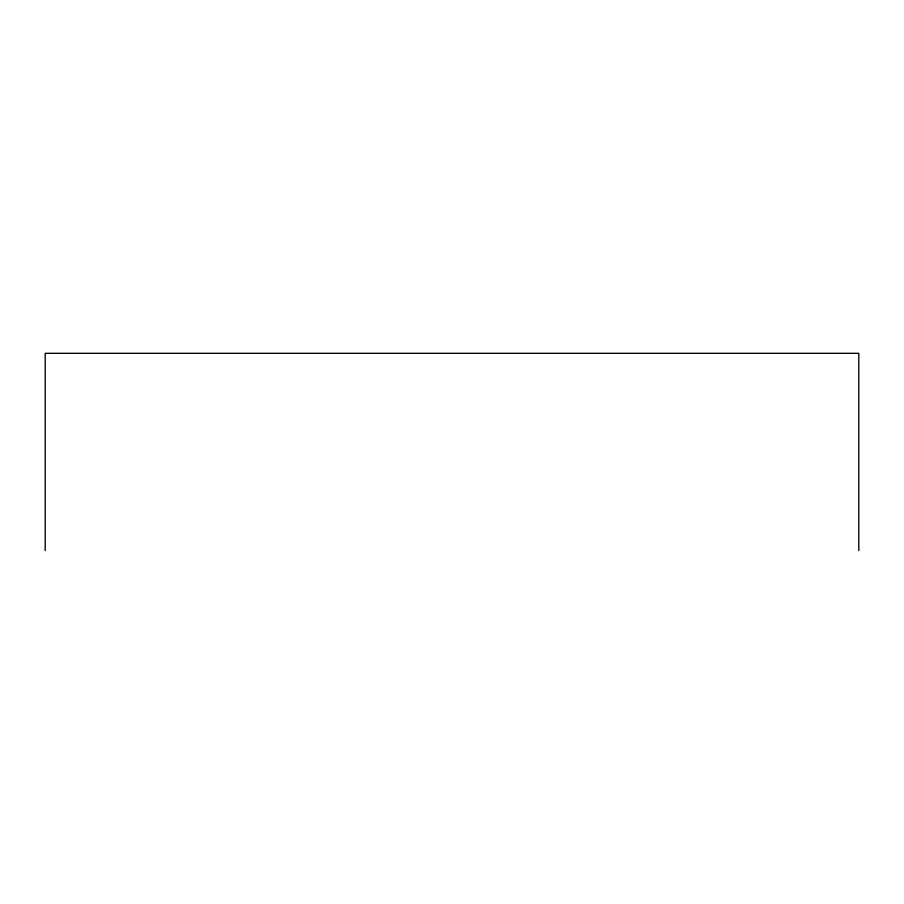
<?xml version="1.0" encoding="UTF-8"?>
<svg xmlns="http://www.w3.org/2000/svg" width="904" height="904" viewBox="0 0 904 904"><rect width="100%" height="100%" fill="white"/><g stroke="black" fill="none" stroke-linecap="round" stroke-linejoin="round"><path stroke-width="1.36" d="M858.8 550.672L858.8 353.328L45.2 353.328L45.2 550.672"/></g></svg>
